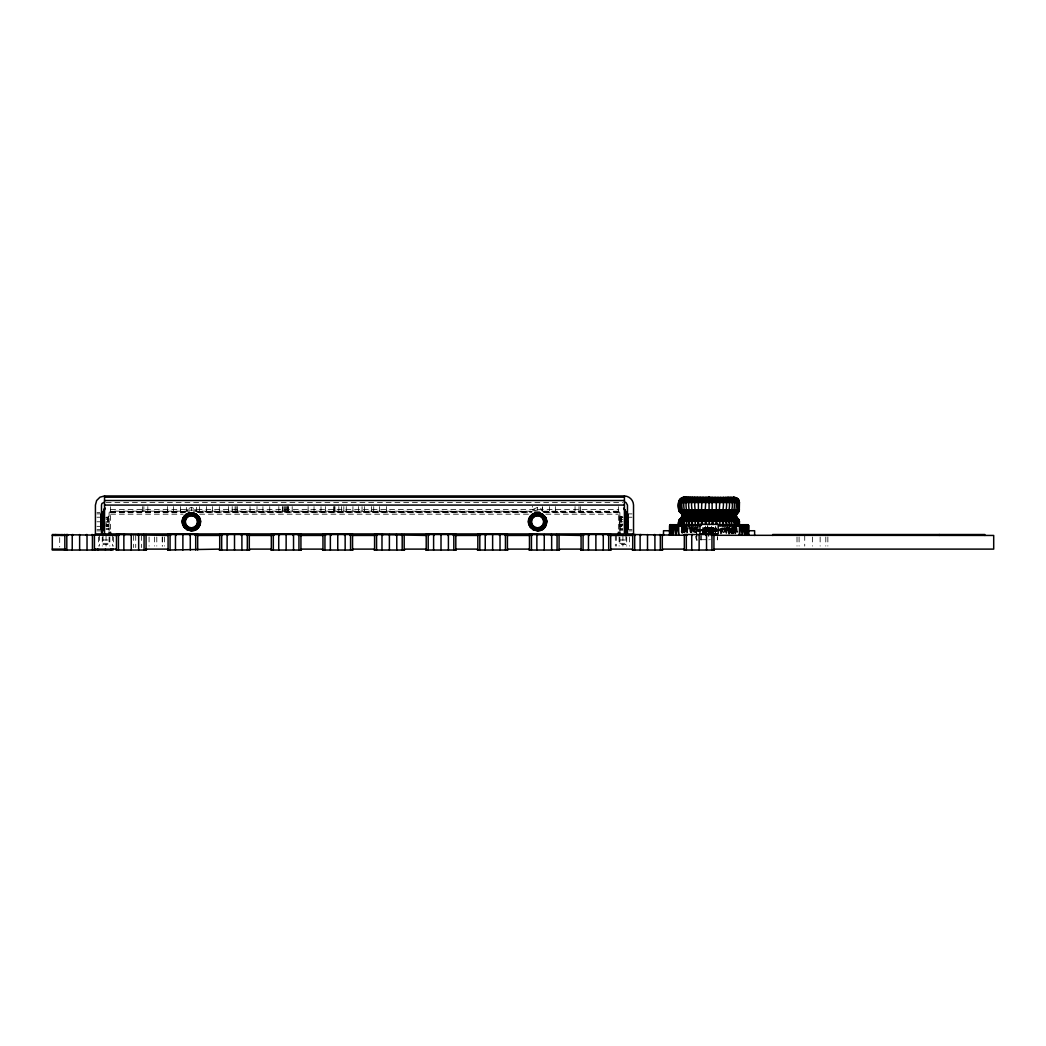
<?xml version="1.0" encoding="UTF-8"?>
<svg xmlns="http://www.w3.org/2000/svg" width="1046" height="1046" viewBox="0 0 1046 1046"><rect width="100%" height="100%" fill="white"/><g stroke="black" fill="none" stroke-linecap="round" stroke-linejoin="round"><path stroke-width="0.75" stroke-dasharray="5 3.75" d="M704.52 532.362L704.52 527.498M704.703 532.362L704.716 527.498L704.69 532.362L703.487 527.576M707.188 532.362L707.358 527.498M709.737 527.498L709.724 532.362L709.515 527.498M681.744 531.799L681.757 525.72L681.835 528.152L681.927 525.72L682.188 528.152L683.064 525.72L683.26 528.152L685.692 531.996L683.26 531.799L683.26 525.72M712.13 532.362L712.091 527.498M728.827 527.446L728.814 529.668L726.303 526.491M706.142 527.498L706.115 532.362L705.985 527.498M727.728 527.668L729.14 533.944L729.18 527.668M717.504 536.86L717.334 539.958M682.306 526.256L681.835 533.944L681.9 526.256M705.279 533.931L705.331 527.498M712.941 532.362L712.901 527.498M726.382 531.799L732.161 532.401L732.54 528.152L736.41 528.152L717.321 530.165M708.469 532.362L708.521 527.498M683.94 532.375L683.992 527.668M736.371 527.249L736.306 531.799L736.149 525.72L735.966 531.799L735.613 525.72L735.416 531.799L735.024 527.249M705.122 527.498L705.2 532.362L705.318 527.668M711.084 527.498L711.019 532.362L710.888 527.498M717.334 539.697L717.386 536.86M735.717 526.256L735.979 533.944L736.123 526.256M681.783 527.249L681.835 531.799L681.992 525.72L682.188 531.799L682.528 525.72L682.737 531.799L683.13 527.249M724.63 526.256L726.12 533.944L726.369 526.256M734.828 527.668L735.586 533.944L735.769 527.668M694.06 532.401L694.269 526.256M622.906 517.835C617.859 512.906 619.35 530.034 621.389 525.72M731.703 526.256L732.553 533.944L732.854 526.256M736.279 526.256L735.926 533.878M622.906 517.221C617.951 511.769 618.042 531.643 622.906 526.334M684.515 532.401L684.855 526.256M619.873 526.138L620.317 524.281L622.906 524.059M681.796 527.668L681.404 533.944L681.221 530.806M691.118 532.375L691.419 527.668M715.582 532.375L715.909 527.668M733.651 526.256L734.671 533.944L735.233 526.256M682.829 532.401L683.3 526.256M703.108 532.401L703.592 526.256M725.663 527.668L724.996 533.944L724.093 527.668M730.958 527.668L732.697 533.944L733.39 527.668M712.927 532.401L713.66 526.256M690.36 532.401L691.092 526.256M727.689 526.256L729.663 533.944L730.618 526.256M692.125 527.446L691.759 530.283L701.212 530.283M735.416 531.799L735.73 525.72L735.966 528.152M723.087 526.256L722.028 533.944L721.217 526.256M687.379 532.375L688.046 527.668M685.993 529.982L685.692 531.996L685.392 525.72L685.993 532.401L685.483 528.152L681.744 528.152M735.586 533.944L736.528 527.668M732.553 533.944L733.769 526.256M619.964 526.583L619.873 527.851M687.222 532.401L688.32 526.256M109.085 515.704L108.091 517.129L106.051 517.221L106.051 526.334L108.091 526.426L109.085 527.851M710.665 532.375L711.555 527.668M684.215 532.375L685.13 527.668M109.085 516.515L108.091 517.757L106.051 517.835M729.14 533.944L730.474 527.668M720.393 533.944L721.792 527.668M702.389 531.799L702.389 530.283L732.762 530.283L732.762 525.72L733.024 529.041L730.33 532.401L732.501 532.009L733.377 528.152M695.76 532.375L696.858 527.668M726.12 533.944L727.924 526.256M708.22 532.401L709.685 526.256M735.05 532.885L732.54 528.152L732.161 532.401L732.697 528.152M717.334 531.198L696.714 530.884M696.453 531.12C700.219 554.55 689.615 525.419 701.121 530.923M708.534 531.198L717.334 530.91L708.835 530.884L708.835 539.841M708.678 531.198L708.704 539.775M732.697 530.283L733.024 529.041L728.801 528.008L713.777 530.283M705.645 532.545L707.358 526.975M691.458 532.545L693.21 526.975M703.54 532.401L705.723 526.256M109.085 518.738L106.051 519.496M732.161 532.401L733.024 529.041L736.41 531.799L736.397 525.72M619.873 515.704L619.964 516.972M708.953 528.465L708.691 529.982M723.348 532.715L724.263 531.799M711.607 532.767L711.528 528.766L712.823 529.982L728.617 529.982L729.833 528.766L729.833 534.114M696.375 531.054L696.728 539.958L696.649 530.884L701.121 530.884M683.26 531.799L685.64 528.701L685.993 531.799L685.483 528.152M691.275 526.687L689.196 528.008L691.759 530.283L691.759 527.249M110.601 509.637L186.345 509.637L191.379 507.297L196.413 509.637L618.356 509.637M532.545 509.637L537.579 507.297L542.613 509.637M734.279 531.799L735.6 531.041L735.796 526.936M196.413 509.637L186.345 510.893L186.345 507.402M542.613 507.402L542.613 510.893L537.579 509.912L532.545 510.893L532.545 506.29M715.752 530.283L728.801 528.008L726.382 530.283L726.382 527.249M732.501 532.009L734.893 531.799L734.893 525.72M712.875 533.931L712.875 528.557L705.279 528.557L719.243 528.465M705.279 528.557L712.875 528.557L708.6 528.452M708.835 531.198L717.334 531.041L708.835 530.923M106.156 502.446L622.801 502.446M618.356 511.259L110.601 511.154L109.085 512.671L109.085 531.146M110.601 511.35L185.704 511.35M197.132 511.35L531.826 511.35M543.253 511.35L618.356 511.35M110.601 511.599L185.704 511.599M197.132 511.599L531.826 511.599M543.253 511.599L618.356 511.599M110.601 511.912L185.704 511.912M197.132 511.912L531.826 511.912M543.253 511.912L618.356 511.912M110.601 512.082L185.704 512.082M197.132 512.082L531.826 512.082M543.253 512.082L618.356 512.082M96.938 512.671L99.971 512.671M110.601 512.671L184.07 512.671M198.766 512.671L530.191 512.671M544.888 512.671L618.356 512.671M96.938 513.887L101.488 513.887M627.469 513.887L632.019 513.887M110.601 514.187L183.128 514.187M199.681 514.187L529.276 514.187M545.829 514.187L618.356 514.187M96.938 517.221L101.488 517.221M627.469 517.221L632.019 517.221M622.906 519.496L620.317 519.274L619.873 518.398M96.938 521.784L99.971 521.784M106.051 521.784L109.085 521.784M619.964 521.784L622.906 521.784M106.051 524.059L109.085 524.817L106.051 524.817M619.873 524.817L622.906 524.817M106.051 525.837L109.085 525.837M619.873 525.837L622.906 525.72M106.051 526.033L109.085 526.033M96.938 526.334L101.488 526.334M694.191 527.851L698.44 527.851M720.642 528.465L726.617 528.465L726.722 529.982M106.051 528.609L109.085 528.609M619.873 528.609L622.906 528.609M708.482 534.231L708.534 528.766L719.203 528.766M720.642 528.766L729.833 528.766M106.051 529.368L109.085 529.368M619.873 529.368L622.906 529.368M96.938 529.668L101.488 529.668M627.469 529.668L632.019 529.668M701.539 529.668L717.007 529.668M619.873 530.178L622.906 530.178M96.938 530.884L101.488 530.884M628.986 530.884L632.019 530.884M681.691 530.74L688.634 530.74M701.487 530.74L717.935 530.74M719.844 530.74L721.309 530.74L721.309 533.878M736.462 530.74L729.52 530.74L729.52 533.878M681.221 531.799L700.872 531.799M702.363 531.799L737.927 531.799M700.898 539.697L710.234 539.697M103.018 539.998L109.085 539.998M619.873 539.998L625.939 539.998M103.018 543.332L109.085 543.332M619.873 543.332L625.939 543.332M186.345 509.637L196.413 510.893L196.413 506.29M701.33 529.825L689.196 528.008L700.925 530.034M107.568 525.72L109.085 527.04M618.356 511.154L619.873 512.671L619.873 532.401M683.875 531.799L682.554 531.041L682.345 526.936M730.33 532.401L732.762 533.617L734.893 531.799L732.985 529.864L734.893 528.152L735.077 525.72L735.416 528.152M683.26 528.152L685.679 529.498L685.392 526.635M707.619 526.975L709.816 532.545M695.891 526.256L697.839 532.401M705.409 526.256L707.358 532.401M693.616 527.668L694.949 532.375M715.451 526.256L716.693 530.871M685.614 527.668L686.764 532.375M714.104 527.668L715.124 532.375M702.101 529.328L702.69 532.401M692.53 526.256L693.72 532.401M689.981 527.668L690.752 532.375M711.528 526.256L712.496 532.401M685.797 526.256L686.725 532.401M736.842 527.668L737.495 532.375M683.051 527.668L683.705 532.375M709.724 527.668L710.208 532.375M689.523 526.256L690.046 532.401M697.774 526.256L698.218 532.401M732.252 527.668L732.697 533.944M686.751 527.668L687.052 532.375M683.94 526.256L684.332 532.401M619.873 517.417L619.964 518.999M729.258 526.256L729.663 533.944M707.541 526.256L707.789 532.401M710.679 527.498L710.849 532.362M695.185 527.668L695.342 532.375M708.456 528.766L708.56 529.982L709.75 529.982L709.75 528.766M711.921 527.498L711.999 532.362M734.567 526.256L734.671 533.944M708.312 527.498L708.377 532.362M682.633 526.256L682.698 532.401M681.77 526.256L681.835 533.944M705.213 527.498L705.226 532.362M827.857 536.964L827.857 546.077M825.791 536.964L825.791 546.077M820.142 536.964L820.142 546.077M812.428 536.964L812.428 546.077M804.727 535.447L804.727 546.077M799.079 536.964L799.079 546.077M797.013 536.964L797.013 546.077M734.972 530.74L734.972 533.878M734.279 525.72L734.279 528.152M733.573 530.74L733.573 533.878M731.742 530.74L731.742 533.878M728.617 529.982L728.539 534.231M727.702 528.766L727.702 529.982M716.353 528.766L716.353 529.982M715.634 527.498L715.634 532.205M714.653 528.766L714.575 529.982M713.032 527.498L713.032 532.205M710.391 527.498L710.391 532.205M709.672 528.766L709.672 529.982M707.75 524.36L707.75 532.205M704.363 530.283L704.363 531.799M702.52 527.498L702.52 532.205M701.121 535.447L701.121 539.998M700.898 535.447L700.898 539.998M686.947 526.256L686.947 532.401M682.737 526.635L682.737 531.799M682.227 530.74L682.227 533.878M682.188 526.635L682.188 531.799M681.835 526.635L681.835 531.799M681.744 525.72L681.744 533.878M629.483 536.964L629.483 546.077M626.711 536.964L626.711 546.077M625.939 535.447L625.939 544.548L619.873 544.548L619.873 536.964M622.906 535.447L622.906 546.077M621.389 517.221L621.389 526.334M620.866 517.129L620.866 526.426M620.317 516.776L620.317 526.779M619.964 516.227L619.964 527.328M619.114 536.964L619.114 546.077M618.356 506.695L618.356 530.884M616.329 535.447L616.329 546.077M615.323 535.447L615.323 546.077M580.399 506.591L580.399 511.154M579.013 506.591L579.013 511.154M575.052 506.591L575.052 511.154M555.361 506.591L555.361 511.154M549.451 506.591L549.451 511.154M542.482 506.591L542.482 511.154M537.579 507.297L537.579 509.912M386.602 506.591L386.602 511.154M379.633 506.591L379.633 511.154M373.723 506.591L373.723 511.154M371.422 506.591L371.422 511.154M364.453 506.591L364.453 511.154M362.047 506.591L362.047 511.154M358.53 506.591L358.53 511.154M352.933 506.591L352.933 511.154M346.265 506.591L346.265 511.154M343.833 506.591L343.833 511.154M341.388 506.591L341.388 511.154M338.839 506.591L338.839 511.154M334.89 506.591L334.89 511.154M334.72 506.591L334.72 511.154M333.504 506.591L333.504 511.154M325.607 506.591L325.607 511.154M321.004 506.591L321.004 511.154M314.035 506.591L314.035 511.154M308.125 506.591L308.125 511.154M292.2 506.591L292.2 511.154M288.435 506.591L288.435 511.154M287.951 506.591L287.951 511.154M287.65 506.591L287.65 511.154M286.565 506.591L286.565 511.154M285.506 506.591L285.506 511.154M284.486 506.591L284.316 511.154M283.1 506.591L283.1 511.154M282.616 506.591L282.616 511.154M278.837 506.591L278.837 511.154M269.737 506.591L269.737 511.154M262.925 506.591L262.925 511.154M257.015 506.591L257.015 511.154M250.033 506.591L250.033 511.154M237.547 506.591L237.547 511.154M236.161 506.591L236.161 511.154M235.102 506.591L235.102 511.154M232.199 506.591L232.199 511.154M228.433 506.591L228.433 511.154M219.32 506.591L219.32 511.154M212.508 506.591L212.508 511.154M206.598 506.591L206.598 511.154M199.629 506.591L199.629 511.154M191.379 507.297L191.379 509.912M180.409 506.591L180.409 511.154M173.427 506.591L173.427 511.154M167.517 506.591L167.517 511.154M164.51 536.964L164.51 546.077M162.444 536.964L162.444 546.077M162.195 536.964L162.195 546.077M156.795 536.964L156.795 546.077M154.481 536.964L154.481 546.077M149.081 536.964L149.081 546.077M147.826 506.591L147.826 511.154M143.877 506.591L143.877 511.154M142.491 506.591L142.491 511.154M141.367 535.447L141.367 547.594M135.719 535.447L135.719 547.594M133.653 535.447L133.653 547.594M113.635 536.964L113.635 546.077M112.628 535.447L112.628 546.077M110.601 506.695L110.601 530.884M109.843 536.964L109.843 546.077M109.085 536.964L109.085 544.548L103.018 544.548L103.018 535.447M108.64 516.776L108.64 526.779M108.091 517.129L108.091 526.426M107.568 517.221L107.568 526.334M106.051 535.447L106.051 546.077M102.26 536.964L102.26 546.077M99.475 535.447L99.475 546.077M98.455 536.964L98.455 546.077M59.7 537.618L59.7 546.927M713.464 527.498L713.45 532.362L713.398 527.498M706.325 527.498L706.181 532.362L706.351 527.498M685.679 529.498L683.875 528.152L683.875 526.635L685.679 529.498M713.62 532.362L713.607 527.498L713.634 532.362"/><path stroke-width="1.5" d="M191.379 513.194L195.68 514.344L199.211 517.116L200.479 521.039L198.818 526.073L195.824 529.485L191.379 530.361L184.214 527.419L182.802 521.784L183.952 517.482L186.345 514.187L191.379 513.194L194.19 513.298L198.818 517.482L199.956 524.857C195.445 537.644 175.872 526.87 184.161 516.201C190.006 508.526 203.656 515.456 199.956 524.857L194.321 530.427L187.43 529.982L182.527 523.954L183.665 517.299L186.123 518.738L188.345 516.515L191.379 515.704L194.425 516.515L196.648 518.738L197.459 521.784L196.648 524.817L194.425 527.04L191.379 527.851L188.345 527.04L186.123 524.817L185.312 521.784L186.123 518.738M537.579 513.194L541.867 514.344L545.411 517.116L546.666 521.039L545.005 526.073L542.011 529.485L537.579 530.361L530.414 527.419L528.988 521.784L530.139 517.482L532.545 514.187L537.579 513.194L540.377 513.298L545.005 517.482L546.156 524.857C541.645 537.644 522.072 526.87 530.348 516.201C536.206 508.526 549.843 515.456 546.156 524.857L540.507 530.427L533.617 529.982L528.727 523.954L529.851 517.299L532.309 518.738L534.545 516.515L537.579 515.704L540.612 516.515L542.835 518.738L543.645 521.784L542.835 524.817L540.612 527.04L537.579 527.851L534.545 527.04L532.309 524.817L531.499 521.784L532.309 518.738M729.18 526.099L729.075 520.241L726.643 515.573L728.696 511.912C729.35 507.519 731.219 499.308 725.793 497.334M625.939 535.447L625.966 512.88L623.599 508.173M678.88 526.099C675.389 520.568 685.692 516.959 680.436 512.645C676.618 508.853 677.128 497.857 683.875 497.334L736.737 497.961L738.816 500.027L739.444 502.498L739.247 510.906L736.07 515.573L739.444 521.392L739.444 535.291L740.568 524.661M678.71 524.661L670.408 524.935L670.041 535.291L669.858 524.935L670.512 524.661L669.688 525.576L669.597 535.291L669.597 525.576L701.082 525.576M684.019 526.099L684.254 520.241L686.124 515.573L684.725 511.912C683.574 507.493 682.175 498.589 688.333 497.334M705.37 524.53L705.514 519.234L701.225 518.489L698.584 519.234L697.211 526.099M739.143 526.099L739.025 520.241L737.77 518.489L680.436 518.489L678.906 520.241L678.749 526.099M674.291 524.661L675.886 535.291L677.586 524.661M735.822 526.099C739.339 520.49 728.565 516.057 735.273 511.912C736.763 507.532 737.744 497.608 730.984 497.412M746.347 524.661L747.119 525.576L746.818 535.291L745.236 524.661M742.281 524.661L742.255 535.291L740.686 525.576M709.397 524.53L708.194 512.645L709.07 511.912L709.07 497.334L709.946 497.373L708.207 497.373L709.672 497.373M747.119 525.576L748.112 535.291L748.491 525.262L747.642 524.661L748.465 525.576L748.557 535.291L748.557 525.576L718.667 525.576M701.395 524.53L701.997 519.234M673.794 525.576L673.349 535.291L672.264 525.576L672.905 524.661M100.965 528.269L103.018 529.485L102.992 512.88L105.358 508.173M681.887 526.099L682.358 520.241L684.542 515.573L683.012 512.645C681.574 507.846 680.096 498.55 686.751 497.334M691.524 526.099L691.785 518.489L692.805 515.573L692.269 511.912C691.864 507.506 689.863 499.779 694.753 497.334M738.241 526.099L738.358 520.241L735.874 515.573L739.038 510.906L739.104 501.426L737.718 498.85L734.096 497.334M716.131 524.53L716.157 519.234L714.849 515.573L716.301 510.906L716.314 501.426L715.111 497.334M100.965 515.286L102.913 514.344C106.457 495.412 100.442 531.996 103.018 535.447M680.305 526.099C677.886 520.895 687.64 515.011 680.345 511.912C678.658 507.388 677.9 497.988 684.607 497.334M670.159 525.576L671.336 535.291L672.264 525.576M725.832 526.099L726.212 520.241L723.989 515.573L725.885 511.912C726.29 507.506 728.291 499.779 723.387 497.334M733.56 526.099C737.613 520.594 726.865 516.07 733.429 511.912C734.58 507.493 735.979 498.589 729.82 497.334M742.595 525.576L744.791 535.291L745.89 525.576M688.268 526.099L690.282 515.573L689.445 511.912C688.804 507.519 686.934 499.308 692.36 497.334M184.161 516.201L183.952 517.482L188.581 513.298M530.348 516.201L530.139 517.482L534.768 513.298M625.939 530.884L626.044 513.194C624.344 504.12 624.057 518.541 627.992 518.032M704.677 518.489L706.037 497.334M712.143 524.53L712.117 497.334M625.939 529.668L627.992 528.269M737.561 526.099L736.894 518.489L735.26 515.573L738.371 510.906L738.45 501.426L737.09 498.85L733.547 497.334M722.145 526.099L723.1 520.241L721.112 515.573L722.825 511.912C722.943 507.676 725.192 499.57 720.511 497.412M103.894 510.893L102.913 513.194L103.018 530.884M198.884 521.784L197.877 525.523L195.131 528.269L191.379 529.276L187.639 528.269L184.894 525.523L183.887 521.784L184.894 518.032L187.639 515.286L191.379 514.279M692.269 519.234L694.727 518.489L695.328 519.234L695.132 526.099M103.972 509.912L102.913 514.344M701.225 518.489L701.84 501.426L703.043 497.334M733.154 497.334C737.626 497.53 740.189 508.657 735.887 512.645L738.672 511.912L679.482 511.912M625.939 526.334L627.992 525.523M679.625 526.099L679.586 521.392L680.645 518.489L679.704 519.234C683.3 518.11 683.313 513.024 679.691 511.912C677.926 507.375 677.285 497.896 684.058 497.334M690.203 497.334C684.372 498.916 686.019 507.519 686.921 511.912L688.046 515.573L686.725 518.489L686.647 526.099M197.812 528.23L198.818 526.073L196.648 524.817M543.998 528.23L545.005 526.073L542.835 524.817M695.328 519.234L697.891 518.489L698.467 516.724L698.349 501.426L700.14 497.334M187.09 529.211L188.345 527.04M194.425 516.515L196.413 514.187M533.277 529.211L534.545 527.04M540.612 516.515L542.613 514.187M694.727 518.489L695.315 511.912C695.132 507.441 693.119 500.315 697.355 497.334M102.913 530.361L100.965 529.276L100.965 514.279L102.992 512.88M626.044 530.361L627.992 529.276L627.992 514.279L626.044 513.194L626.397 514.815L627.992 515.286M681.731 518.489L680.358 519.234L680.868 518.489M735.273 519.234L735.822 518.489L734.436 516.724L734.436 514.423L736.75 511.912L734.462 512.645L735.273 511.912L732.671 512.645L680.436 512.645L679.691 511.912L680.645 512.645L680.345 511.912L681.273 512.645L681.404 511.912C679.848 507.428 678.919 498.118 685.509 497.334M544.064 525.523L541.331 528.269L537.579 529.276M732.671 512.645L733.429 511.912L730.526 512.645C733.076 508.526 733.651 499.047 727.938 497.334M727.258 497.831L728.147 497.334M680.358 519.234L683.012 518.489M737.809 511.912L736.894 512.645L738.45 511.912L737.77 512.645L734.357 512.645M733.416 519.234L734.357 518.489M102.913 517.482L100.965 518.032M671.532 524.713L671.336 535.291M718.014 497.334L719.805 501.426L719.23 512.645L731.232 511.912L729.18 514.423L729.18 516.724L731.219 519.234L732.488 518.489M183.952 526.073L186.123 524.817M196.648 518.738L198.818 517.482M530.139 526.073L532.309 524.817M542.835 518.738L545.005 517.482M675.873 524.661L675.886 535.291M728.696 519.234L730.278 518.489M682.881 519.234L684.685 518.489M725.885 519.234L727.741 518.489M684.725 519.234L686.725 518.489M722.825 519.234L724.917 518.489M686.934 519.234L689.105 518.489M681.731 512.645L681.404 511.912L682.293 512.645L682.868 511.912L683.718 512.645L684.725 511.912L685.509 512.645L686.921 511.912L687.64 512.645L689.445 511.912L690.085 512.645L692.269 511.912L692.805 512.645L695.315 511.912L695.76 512.645L719.57 511.912L718.314 513.403L718.314 517.744L719.57 519.234L721.858 518.489M689.458 519.234L691.785 518.489M716.157 519.234L718.615 518.489M712.64 519.234L715.216 518.489M709.07 519.234L711.725 518.489M705.514 519.234L708.194 518.489M624.423 502.041L625.939 502.446L627.469 505.074L627.469 533.931L633.536 533.931L633.536 505.074C633.445 500.184 629.326 496.065 624.423 495.961L104.535 495.961L99.971 497.19L96.637 500.524L95.421 505.074L95.421 533.931L101.488 533.931L101.488 505.074L101.907 503.557L104.535 502.041M191.379 530.884L195.942 529.668L199.276 526.334L200.492 521.784L199.276 517.221L195.942 513.887L191.379 512.671L186.829 513.887L183.495 517.221L182.279 521.784L183.495 526.334L186.829 529.668L191.379 530.884L191.379 527.851M537.579 530.884L542.129 529.668L545.463 526.334L546.692 521.784L545.463 517.221L542.129 513.887L537.579 512.671L533.015 513.887L529.681 517.221L528.465 521.784L529.681 526.334L533.015 529.668L537.579 530.884L537.579 527.851M671.087 524.661L670.277 524.713L701.082 524.713M708.691 497.373L708.547 497.373M104.535 497.19L624.423 497.19M682.79 497.438L735.351 497.438M681.404 497.961L736.737 497.961M680.214 498.85L737.927 498.85M679.338 500.027L738.816 500.027M104.535 500.524L624.423 500.524M678.815 501.426L739.326 501.426M678.71 502.498L739.444 502.498M104.535 505.074L624.423 505.074M678.71 509.755L739.444 509.755M678.893 510.906L739.247 510.906M681.338 513.403L736.868 513.403M681.927 514.423L736.279 514.423M682.123 515.573L736.07 515.573M681.927 516.724L736.279 516.724M681.338 517.744L736.868 517.744M679.495 519.234L738.659 519.234L736.92 518.489M678.906 520.241L739.234 520.241M678.71 521.392L739.444 521.392M100.965 521.784L102.913 521.784M185.312 521.784L182.802 521.784L182.462 519.954M197.459 521.784L199.969 521.784M531.499 521.784L528.988 521.784L528.648 519.954M543.645 521.784L546.156 521.784M625.939 521.784L627.992 521.784M718.667 524.713L747.955 524.713M669.858 524.935L701.082 524.935M718.667 524.935L748.282 524.935M669.649 525.262L701.082 525.262M718.667 525.262L748.491 525.262M669.584 530.74L663.517 530.74L663.517 535.447M748.57 530.74L754.624 530.74L754.624 535.447M103.018 533.931L624.423 533.931L624.423 495.961M52.3 535.447L64.878 535.447M117.139 535.447L52.3 534.519L52.3 550.039L113.033 550.039L113.033 549.111M197.132 535.447L219.987 535.447M249.379 535.447L272.235 535.447M299.993 535.447L322.848 535.447M352.24 535.447L375.096 535.447M455.088 535.447L477.944 535.447M507.336 535.447L530.191 535.447M580.805 535.447L529.08 534.519L529.08 535.447M610.197 535.447L632.32 535.447L632.32 534.519L685.104 535.291M713.869 535.291L993.7 535.447L993.7 549.111L714.313 549.111L714.313 550.039L683.953 550.039L683.953 549.111L662.693 549.111L662.693 550.039L632.32 550.039L632.32 549.111L611.073 549.111L611.073 550.039L580.7 550.039L580.7 549.111L559.44 549.111L559.44 550.039L529.08 550.039L529.08 549.111L507.82 549.111L507.82 550.039L477.447 550.039L477.447 549.111L456.187 549.111L456.187 550.039L425.827 550.039L425.827 549.111L404.567 549.111L404.567 550.039L374.193 550.039L374.193 549.111L352.947 549.111L352.947 550.039L322.573 550.039L322.573 549.111L301.313 549.111L301.313 550.039L270.953 550.039L270.953 549.111L249.693 549.111L249.693 550.039L219.32 550.039L219.32 549.111L167.7 550.039L167.7 549.111M52.3 549.111L65.31 549.111M94.598 549.111L116.067 549.111L116.067 550.039L146.44 550.039L146.44 549.111M145.995 549.111L167.844 549.111M100.965 525.523L102.913 526.073L103.018 528.23M747.132 524.661L747.995 525.576L748.112 535.291M743.863 524.661L744.791 535.291M735.822 518.489L736.737 519.234M533.826 528.269L531.08 525.523L530.074 521.784L531.08 518.032L533.826 515.286L537.579 514.279L541.331 515.286L544.064 518.032L545.071 521.784M195.131 515.286L197.877 518.032M697.891 518.489L698.584 519.234M680.345 511.912L680.868 512.645M625.939 514.187L625.966 512.88M534.545 516.515L533.277 514.344L537.579 512.88L537.579 515.704M540.612 527.04L541.867 529.211M188.345 516.515L187.09 514.344L191.379 512.88L191.379 515.704M194.425 527.04L195.68 529.211M731.219 519.234L732.148 526.099M705.409 521.392L706.508 524.177M625.063 510.893L625.953 513.298L624.985 509.912M716.34 521.392L717.242 524.177M691.824 521.392L693.171 526.099M729.206 521.392L730.526 526.099M701.814 521.392L702.651 524.491M684.084 521.392L685.235 526.099M726.329 521.392L727.375 526.099M712.731 521.392L713.424 524.53M719.57 519.234L720.053 526.099M688.935 521.392L689.719 526.099M698.31 521.392L699.016 526.099M723.191 521.392L723.871 526.099M735.966 521.392L736.619 526.099M682.188 521.392L682.829 526.099M677.455 525.576L678.71 535.291L678.71 521.784M734.07 521.392L734.632 526.099M678.932 521.392L679.207 526.099M680.685 521.392L680.946 526.099M738.554 521.392L738.724 526.099M739.221 521.392L739.3 526.099M984.835 535.447L984.835 534.519L772.706 534.519L772.706 535.447M939.321 534.519L939.321 535.447M714.313 535.447L714.313 534.519L683.953 534.519L683.953 535.447M713.934 534.519L713.934 550.039M711.947 534.519L711.947 550.039M711.319 534.519L711.319 535.447M706.534 534.519L706.534 550.039M705.893 534.519L705.893 535.447M699.133 534.519L699.133 550.039M692.374 534.519L692.374 535.447M691.733 534.519L691.733 550.039M686.947 534.519L686.947 535.447M686.32 534.519L686.32 550.039M684.332 534.519L684.332 550.039M662.301 534.519L662.301 550.039M660.327 534.519L660.327 550.039M659.686 534.519L659.686 535.447M654.914 534.519L654.914 550.039M654.273 534.519L654.273 535.447M647.513 534.519L647.513 550.039M640.753 534.519L640.753 535.447M640.113 534.519L640.113 550.039M635.327 534.519L635.327 535.447M634.7 534.519L634.7 550.039M632.712 534.519L632.712 550.039M626.933 514.096L626.933 529.459M626.397 513.743L626.397 529.812M619.873 532.192L619.873 535.447M618.356 532.192L618.356 535.447M611.073 535.447L611.073 534.519L580.7 534.519L580.7 535.447M610.681 534.519L610.681 550.039M608.694 534.519L608.694 550.039M608.066 534.519L608.066 535.447M603.281 534.519L603.281 550.039M602.64 534.519L602.64 535.447M595.88 534.519L595.88 550.039M589.12 534.519L589.12 535.447M588.48 534.519L588.48 550.039M583.707 534.519L583.707 535.447M583.067 534.519L583.067 550.039M581.079 534.519L581.079 550.039M559.061 534.519L559.061 550.039M557.073 534.519L557.073 550.039M556.446 534.519L556.446 535.447M551.66 534.519L551.66 550.039M551.02 534.519L551.02 535.447M544.26 534.519L544.26 550.039M537.5 534.519L537.5 535.447M536.86 534.519L536.86 550.039M532.074 534.519L532.074 535.447M531.446 534.519L531.446 550.039M529.459 534.519L529.459 550.039M507.82 535.447L507.82 534.519L477.447 534.519L477.447 535.447M507.428 534.519L507.428 550.039M505.453 534.519L505.453 550.039M504.813 534.519L504.813 535.447M500.027 534.519L500.027 550.039M499.4 534.519L499.4 535.447M492.627 534.519L492.627 550.039M485.867 534.519L485.867 535.447M485.239 534.519L485.239 550.039M480.454 534.519L480.454 535.447M479.813 534.519L479.813 550.039M477.839 534.519L477.839 550.039M456.187 535.447L456.187 534.519L425.827 534.519L425.827 535.447L374.193 534.519L374.193 535.447M455.808 534.519L455.808 550.039M453.82 534.519L453.82 550.039M453.193 534.519L453.193 535.447M448.407 534.519L448.407 550.039M447.766 534.519L447.766 535.447M441.007 534.519L441.007 550.039M434.247 534.519L434.247 535.447M433.606 534.519L433.606 550.039M428.821 534.519L428.821 535.447M428.193 534.519L428.193 550.039M426.206 534.519L426.206 550.039M404.174 534.519L404.174 550.039M402.2 534.519L402.2 550.039M401.559 534.519L401.559 535.447M396.787 534.519L396.787 550.039M396.146 534.519L396.146 535.447M389.387 534.519L389.387 550.039M382.627 534.519L382.627 535.447M381.986 534.519L381.986 550.039M377.201 534.519L377.201 535.447M376.573 534.519L376.573 550.039M374.586 534.519L374.586 550.039M352.947 535.447L352.947 534.519L322.573 534.519L322.573 535.447M352.554 534.519L352.554 550.039M350.567 534.519L350.567 550.039M349.939 534.519L349.939 535.447M345.154 534.519L345.154 550.039M344.513 534.519L344.513 535.447M337.753 534.519L337.753 550.039M330.994 534.519L330.994 535.447M330.353 534.519L330.353 550.039M325.581 534.519L325.581 535.447M324.94 534.519L324.94 550.039M322.966 534.519L322.966 550.039M301.313 535.447L301.313 534.519L270.953 534.519L270.953 535.447M300.934 534.519L300.934 550.039M298.947 534.519L298.947 550.039M298.319 534.519L298.319 535.447M293.534 534.519L293.534 550.039M292.893 534.519L292.893 535.447M286.133 534.519L286.133 550.039M279.374 534.519L279.374 535.447M278.733 534.519L278.733 550.039M273.947 534.519L273.947 535.447M273.32 534.519L273.32 550.039M271.332 534.519L271.332 550.039M249.693 535.447L249.693 534.519L219.32 534.519L219.32 535.447M249.301 534.519L249.301 550.039M247.327 534.519L247.327 550.039M246.686 534.519L246.686 535.447M241.901 534.519L241.901 550.039M241.273 534.519L241.273 535.447M234.513 534.519L234.513 550.039M227.74 534.519L227.74 535.447M227.113 534.519L227.113 550.039M222.327 534.519L222.327 535.447M221.687 534.519L221.687 550.039M219.712 534.519L219.712 550.039M198.06 535.447L198.06 534.519L167.7 534.519L167.7 535.447L116.067 534.519L116.067 535.447M197.681 534.519L197.681 550.039M195.694 534.519L195.694 550.039M195.066 534.519L195.066 535.447M190.28 534.519L190.28 550.039M189.64 534.519L189.64 535.447M182.88 534.519L182.88 550.039M176.12 534.519L176.12 535.447M175.48 534.519L175.48 550.039M170.694 534.519L170.694 535.447M170.067 534.519L170.067 550.039M168.079 534.519L168.079 550.039M146.061 534.519L146.061 550.039M144.073 534.519L144.073 550.039M143.433 534.519L143.433 535.447M138.66 534.519L138.66 550.039M138.02 534.519L138.02 535.447M131.26 534.519L131.26 550.039M124.5 534.519L124.5 535.447M123.859 534.519L123.859 550.039M119.074 534.519L119.074 535.447M118.446 534.519L118.446 550.039M116.459 534.519L116.459 550.039M111.007 549.111L111.007 550.039M110.601 532.192L110.601 535.447M109.085 532.192L109.085 535.447M105.45 549.111L105.45 550.039M104.535 495.961L104.535 533.931M102.573 513.743L102.573 529.812M102.024 514.096L102.024 529.459M97.853 549.111L97.853 550.039M94.82 549.111L94.82 550.039M94.428 534.519L94.428 550.039M92.44 534.519L92.44 550.039M91.813 534.519L91.813 535.447M87.027 534.519L87.027 550.039M86.387 534.519L86.387 535.447M79.627 534.519L79.627 550.039M72.867 534.519L72.867 535.447M72.226 534.519L72.226 550.039M67.872 534.519L67.872 535.447M67.454 534.519L67.454 535.447M66.813 534.519L66.813 550.039M66.329 534.519L66.329 535.447M64.839 534.519L64.839 550.039M64.447 534.519L64.447 535.447M64.447 549.111L64.447 550.039M62.002 534.519L62.002 535.447M55.739 534.519L55.739 535.447M184.423 517.757L183.351 521.784L184.423 525.798L187.365 528.74L191.379 529.812L195.406 528.74L198.348 525.798L199.42 521.784L198.348 517.757L195.406 514.815L191.379 513.743L187.365 514.815L184.423 517.757M184.724 517.94L183.691 521.784L184.724 525.615L187.535 528.439L191.379 529.459L195.223 528.439L198.034 525.615L199.067 521.784L198.034 517.94L195.223 515.116L191.379 514.096L187.535 515.116L184.724 517.94M185.194 518.201L184.24 521.784L185.194 525.354L187.809 527.969L191.379 528.923L194.961 527.969L197.576 525.354L198.531 521.784L197.576 518.201L194.961 515.586L191.379 514.632L187.809 515.586L185.194 518.201M185.665 518.476L184.789 521.784L185.665 525.079L188.084 527.498L191.379 528.374L194.687 527.498L197.093 525.079L197.982 521.784L197.093 518.476L194.687 516.057L191.379 515.181L188.084 516.057L185.665 518.476M530.61 517.757L529.538 521.784L530.61 525.798L533.552 528.74L537.579 529.812L541.593 528.74L544.535 525.798L545.607 521.784L544.535 517.757L541.593 514.815L537.579 513.743L533.552 514.815L530.61 517.757M530.923 517.94L529.891 521.784L530.923 525.615L533.735 528.439L537.579 529.459L541.423 528.439L544.234 525.615L545.267 521.784L544.234 517.94L541.423 515.116L537.579 514.096L533.735 515.116L530.923 517.94M531.381 518.201L530.427 521.784L531.381 525.354L533.996 527.969L537.579 528.923L541.148 527.969L543.763 525.354L544.718 521.784L543.763 518.201L541.148 515.586L537.579 514.632L533.996 515.586L531.381 518.201M531.865 518.476L530.976 521.784L531.865 525.079L534.271 527.498L537.579 528.374L540.874 527.498L543.292 525.079L544.168 521.784L543.292 518.476L540.874 516.057L537.579 515.181L534.271 516.057L531.865 518.476M718.184 524.36L699.97 524.36L699.97 533.774L718.184 533.774L718.184 524.36"/></g></svg>
